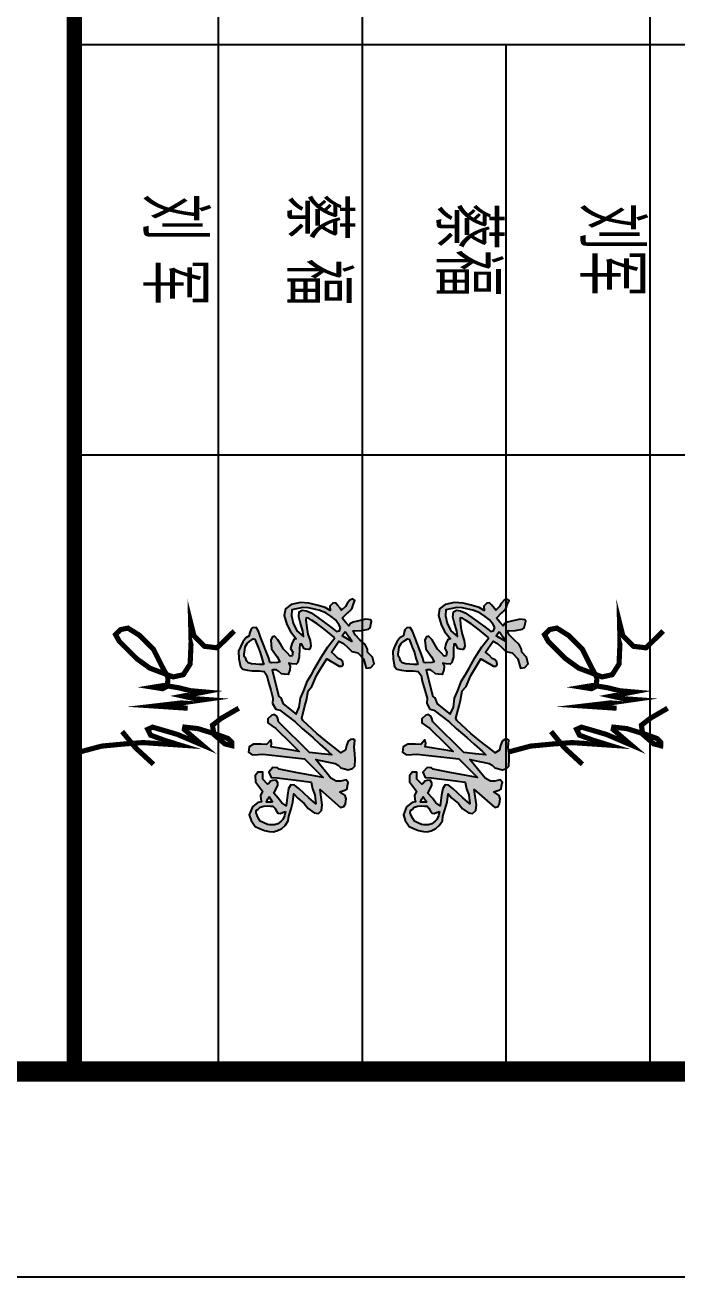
# Model space of a CAD drawing. Extents: x -12446 to 284554, y -295110 to 165007.
# Drawn here: x 116482 to 119654, y -295110 to -289016 of the extents above; entities that cross this region are included whole.
import ezdxf
from ezdxf.enums import TextEntityAlignment as Align

# ---------------------------------------------------------------- set-up
doc = ezdxf.new("R2010")
doc.units = 0
doc.header["$LTSCALE"] = 1000
doc.layers.get('0').update_dxf_attribs({"linetype": 'CONTINUOUS'})
for name, color, linetype in [('A-Anno-Note', 241, 'CONTINUOUS'), ('AX-14-E$0$AX-31-B01$0$A-Grid-Iden', 11, 'CONTINUOUS'), ('AX-31-B01$0$A-Grid-Iden', 11, 'CONTINUOUS'), ('qm-lyy-100$0$A-Anno-Note', 241, 'CONTINUOUS'), ('qm-lyy-100$0$电子签名', 241, 'CONTINUOUS')]:
    doc.layers.add(name, color=color, linetype=linetype)
doc.styles.add('AX-TK-HF-20180023$0$AC-TK-CD-20180143-S001-JS$0$HZ', font='jzfz_ena.shx', dxfattribs={"width": 0.7, "bigfont": 'jzfz_cna.shx'})
doc.styles.add('AX-TK-HF-20190012-S001-TQ2$0$HZ', font='jzfz_ena.shx', dxfattribs={"width": 0.7, "bigfont": 'jzfz_cna.shx'})

# ---------------------------------------------------------------- blocks, each defined once
blk = doc.blocks.new('*U192')
at = {"color": 4}
blk.add_lwpolyline([(-1041, -10), (10, -10), (10, 584), (-1041, 584)], close=True, dxfattribs=at)
at = {"color": 4, "const_width": 1}
blk.add_lwpolyline([(-1016, 0), (0, 0), (0, 574), (-1016, 574)], close=True, dxfattribs=at)
blk = doc.blocks.new('*U400')
at = {"color": 4}
blk.add_lwpolyline([(-1041, -10), (10, -10), (10, 584), (-1041, 584)], close=True, dxfattribs=at)
at = {"color": 4, "const_width": 1}
blk.add_lwpolyline([(-1016, 0), (0, 0), (0, 574), (-1016, 574)], close=True, dxfattribs=at)
blk = doc.blocks.new('AX-TK-HF-20190012-S001-TQ2$0$A$C1AD07936')
at = {"color": 60, "style": 'AX-TK-HF-20190012-S001-TQ2$0$HZ', "width": 0.8}
for tag, p in [('工程项目', (-35, 235.525)), ('建设单位', (-35, 207.525))]:
    blk.add_attdef(tag, text='', height=5.5, dxfattribs=at).set_placement(p, align=Align.BOTTOM_CENTER)
at = {"color": 0, "style": 'AX-TK-HF-20190012-S001-TQ2$0$HZ', "width": 0.8}
for tag, p in [('设总1', (-40, 116.175)), ('设总2', (-40, 109.175))]:
    blk.add_attdef(tag, text='', height=3, dxfattribs=at).set_placement(p, align=Align.BOTTOM_CENTER)
blk = doc.blocks.new('AX-TK-HF-20190012-S001-TQ2$0$BZTQ')
at = {"color": 4}
for p, q in [((-50, 93.675), (-50, 156.675)), ((-30, 156.675), (-30, 93.675)), ((-70, 121.675), (0, 121.675)), ((-50, 114.675), (0, 114.675)), ((-70, 107.675), (0, 107.675)), ((-70, 100.675), (0, 100.675))]:
    blk.add_line(p, q, dxfattribs=at)
at = {"color": 4, "const_width": 0.75}
blk.add_lwpolyline([(-70, 93.675), (0, 93.675)], dxfattribs=at)
blk = doc.blocks.new('AX-TK-HF-20190012-S001-TQ2')
blk.add_blockref('AX-TK-HF-20190012-S001-TQ2$0$BZTQ', (0, 0))
ref = blk.add_blockref('AX-TK-HF-20190012-S001-TQ2$0$A$C1AD07936', (0, 1.22))
ref.add_attrib('设总1', '刘军', dxfattribs={"color": 0, "height": 3, "style": 'AX-TK-HF-20190012-S001-TQ2$0$HZ', "width": 0.8}).set_placement((-40, 117.396), align=Align.BOTTOM_CENTER)
ref.add_attrib('设总2', '蔡福', dxfattribs={"color": 0, "height": 3, "style": 'AX-TK-HF-20190012-S001-TQ2$0$HZ', "width": 0.8}).set_placement((-40, 110.396), align=Align.BOTTOM_CENTER)
blk = doc.blocks.new('AX-14-E')
at = {"xscale": 100, "yscale": 100, "zscale": 100, "rotation": 270}
blk.add_blockref('AX-TK-HF-20190012-S001-TQ2', (107354.3, -294110.2), dxfattribs=at)
at = {"layer": 'AX-14-E$0$AX-31-B01$0$A-Grid-Iden', "linetype": 'ByBlock', "xscale": 100, "yscale": 100, "zscale": 100, "rotation": 270}
blk.add_blockref('*U400', (107354.3, -294110.2), dxfattribs=at)
blk = doc.blocks.new('AX-TK-HF-20180023$0$AC-TK-CD-20180143-S001-JS$0$X-TQ-2')
at = {"color": 0, "style": 'AX-TK-HF-20180023$0$AC-TK-CD-20180143-S001-JS$0$HZ', "width": 0.8}
for tag, p in [('注册人', (-49, 270.175)), ('注册证书号码', (-49, 263.425)), ('注册印章号码', (-49, 256.425))]:
    blk.add_attdef(tag, p, '', height=3.5, dxfattribs=at)
blk.add_attdef('图别', text='', height=3, dxfattribs=at).set_placement((-18.142, 172.575), align=Align.CENTER)
for tag, p in [('专业负责人1', (-40, 130.175)), ('专业负责人2', (-40, 123.175)), ('审核人', (-40, 102.175)), ('审定人', (-40, 95.175))]:
    blk.add_attdef(tag, text='', height=3, dxfattribs=at).set_placement(p, align=Align.BOTTOM_CENTER)
blk = doc.blocks.new('qm-lyy-100$0$Ax-tk-a1$0$AX-TK-CD-20160846-yl$0$A$C42E21DDA')
h = blk.add_hatch(color=256)
h.paths.add_polyline_path([(9557, 1149), (9557, 1043), (9558, 901), (9427, 960), (9352, 1008)], flags=16)
h.paths.add_polyline_path([(9933, 1658), (10104, 1622), (10250, 1554), (10316, 1484), (10424, 1351), (10465, 1218), (10461, 1032), (10447, 942), (10389, 797), (10318, 656), (10209, 590), (10086, 534), (9979, 486), (9889, 498), (9847, 561), (9759, 653), (9717, 800), (9706, 932), (9720, 1061), (9714, 1162), (9801, 1237), (9897, 1288), (9995, 1362), (10006, 1444), (9971, 1542), (9945, 1618)], flags=16)
h.paths.add_polyline_path([(4058, 779), (4060, 628), (4051, 474), (4037, 308), (3998, 172), (3917, 104), (3824, 73), (3738, 19), (3640, 14), (3467, 36), (3354, 51), (3213, 134), (3130, 241), (3029, 376), (3045, 443), (3181, 497), (3364, 574), (3579, 654), (3803, 719), (3986, 777), (4042, 792)], flags=16)
h.paths.add_polyline_path([(2988, 3629), (2750, 3342), (2634, 3194), (2437, 2931), (2292, 2700), (2209, 2576), (2198, 2491), (2292, 2479), (2586, 2518), (2841, 2562), (3102, 2643), (3308, 2675), (3427, 2630), (3461, 2597), (3444, 2465), (3425, 2390), (3252, 2317), (3250, 2230), (3431, 2217), (3758, 2213), (3981, 2155), (4040, 2090), (4027, 1919), (4011, 1796), (4124, 1849), (4277, 1839), (4460, 1767), (4449, 1614), (4425, 1502), (4323, 1381), (4265, 1302), (4267, 1167), (4290, 1126), (5334, 1395), (5393, 1474), (5635, 1567), (6049, 2091), (5767, 2213), (5408, 2260), (5098, 2396), (4713, 2541), (4464, 2698), (4203, 2838), (3792, 3073), (3347, 3352)], flags=16)
h.paths.add_polyline_path([(2744, 4047), (2963, 4206), (3143, 4312), (2911, 3929)], flags=16)
h.paths.add_polyline_path([(2578, 3865), (2465, 3798), (2278, 3659), (2145, 3484), (1995, 3276), (1883, 2993), (1799, 2567), (1783, 2354), (1867, 1917), (2115, 1897), (2403, 1965), (2714, 2111), (2941, 2379), (2728, 2354), (2364, 2244), (2153, 2195), (1952, 2215), (1891, 2334), (1918, 2499), (1995, 2687), (2181, 2955), (2556, 3466), (2738, 3705), (2712, 3819)], flags=16)
h.paths.add_polyline_path([(2213, 3933), (1980, 4149), (1962, 4179), (1916, 4232), (1801, 4327), (1677, 4363), (1505, 4439), (1434, 4354), (1493, 4239), (1626, 4121), (1739, 4059), (1890, 3906), (1818, 3855), (1684, 3744), (1600, 3659), (1611, 3553), (1732, 3434), (1901, 3444), (1783, 3243), (1690, 2922), (1610, 2599), (1579, 2257), (1660, 1889), (1835, 1661), (2098, 1614), (2458, 1722), (2745, 1864), (3031, 2096), (3056, 1990), (3238, 1915), (3424, 1866), (3563, 1950), (3714, 1931), (3730, 1852), (3598, 1728), (3451, 1581), (3259, 1478), (3077, 1360), (2932, 1225), (2971, 1131), (3092, 1077), (3429, 1110), (3753, 1337), (3946, 1440), (3974, 1360), (3993, 1114), (3983, 1038), (3799, 998), (2963, 671), (2721, 587), (2581, 490), (2588, 348), (2668, 273), (2816, 229), (2917, 216), (2989, 78), (3152, -45), (3346, -134), (3528, -209), (3837, -197), (4140, -134), (4241, -45), (4290, 141), (4315, 330), (4313, 612), (4339, 813), (4493, 921), (4730, 968), (5090, 1075), (5408, 1162), (5611, 1149), (5845, 1272), (5879, 1434), (6355, 2051), (6609, 2326), (6971, 2753), (7238, 3039), (7537, 3371), (7670, 3508), (7631, 3103), (7569, 2625), (6347, 1387), (6214, 1353), (6119, 1314), (6056, 1219), (6081, 1114), (6227, 954), (6394, 958), (6501, 1098), (6614, 1275), (7218, 1889), (7528, 2207), (7501, 1993), (7346, 1091), (7195, 1111), (7075, 1075), (7259, 911), (7244, 695), (7242, 388), (7347, 208), (7561, 180), (7671, 333), (7650, 566), (7636, 760), (7825, 2425), (8575, 3173), (8369, 2073), (8245, 1411), (8185, 1342), (8175, 1164), (8359, 999), (8575, 1087), (8593, 1328), (8706, 2299), (8756, 2689), (9032, 2743), (9261, 2829), (9625, 2872), (9384, 2595), (9012, 2195), (8875, 2021), (8869, 1881), (9011, 1786), (9274, 1739), (9702, 1684), (9591, 1519), (9406, 1376), (9204, 1198), (8891, 1353), (8789, 1354), (8678, 1291), (8687, 1162), (8726, 1067), (8820, 1004), (8839, 950), (8635, 759), (8455, 756), (8366, 755), (8366, 563), (8506, 455), (8751, 462), (9120, 747), (9289, 662), (9445, 680), (9550, 705), (9570, 561), (9747, 347), (10064, 216), (10291, 289), (10529, 451), (10615, 619), (10693, 826), (10730, 1014), (10749, 1165), (10706, 1324), (10615, 1515), (10491, 1646), (10303, 1773), (10114, 1797), (9831, 1885), (9558, 1959), (9231, 2001), (9405, 2158), (9617, 2412), (9816, 2565), (9988, 2812), (10010, 2976), (9898, 3105), (9671, 3135), (9058, 3047), (9766, 3865), (9731, 3997), (9625, 4062), (9423, 4088), (9289, 4042), (9146, 3830), (9082, 4030), (9031, 4126), (8905, 4142), (8768, 4173), (8667, 4083), (8691, 3978), (8716, 3872), (8719, 3693), (8601, 3477), (7857, 2869), (7953, 3318), (8008, 3643), (8075, 3763), (8192, 3876), (8268, 4173), (8212, 4334), (8123, 4435), (7855, 4444), (7611, 4437), (7363, 4405), (7085, 4428), (7039, 4370), (7051, 4266), (7128, 4167), (7298, 4094), (7485, 4057), (7590, 3877), (7514, 3784), (7116, 3285), (6812, 2914), (6292, 2354), (6197, 2315), (5714, 2441), (5478, 2497), (5116, 2570), (4943, 2720), (4493, 2906), (4232, 3068), (3828, 3312), (4123, 3811), (4124, 3914), (4053, 3961), (3961, 3948), (3876, 3882), (3822, 3761), (3677, 3626), (3571, 3499), (3123, 3800), (3223, 3979), (3373, 4151), (3534, 4310), (3592, 4558), (3826, 4784), (4198, 4890), (4183, 5071), (4034, 5206), (3769, 5137), (3565, 4946), (3448, 4935), (3257, 4845), (3077, 4638), (2873, 4446), (2709, 4365), (2701, 4699), (2647, 4975), (2592, 5046), (2330, 5105), (2275, 5074), (2262, 4973), (2246, 4847), (2258, 4825), (2331, 4542), (2373, 4368), (2436, 4240), (2519, 4197), (2383, 4078)])
for points in [[(2213, 3933), (1980, 4149), (1962, 4179), (1916, 4232), (1801, 4327), (1677, 4363), (1505, 4439), (1434, 4354), (1493, 4239), (1626, 4121), (1739, 4059), (1890, 3906), (1818, 3855), (1684, 3744), (1600, 3659), (1611, 3553), (1732, 3434), (1901, 3444), (1783, 3243), (1690, 2922), (1610, 2599), (1579, 2257), (1660, 1889), (1835, 1661), (2098, 1614), (2458, 1722), (2745, 1864), (3031, 2096), (3056, 1990), (3238, 1915), (3424, 1866), (3563, 1950), (3714, 1931), (3730, 1852), (3598, 1728), (3451, 1581), (3259, 1478), (3077, 1360), (2932, 1225), (2971, 1131), (3092, 1077), (3429, 1110), (3753, 1337), (3946, 1440), (3974, 1360), (3993, 1114), (3983, 1038), (3799, 998), (2963, 671), (2721, 587), (2581, 490), (2588, 348), (2668, 273), (2816, 229), (2917, 216), (2989, 78), (3152, -45), (3346, -134), (3528, -209), (3837, -197), (4140, -134), (4241, -45), (4290, 141), (4315, 330), (4313, 612), (4339, 813), (4493, 921), (4730, 968), (5090, 1075), (5408, 1162), (5611, 1149), (5845, 1272), (5879, 1434), (6355, 2051), (6609, 2326), (6971, 2753), (7238, 3039), (7537, 3371), (7670, 3508), (7631, 3103), (7569, 2625), (6347, 1387), (6214, 1353), (6119, 1314), (6056, 1219), (6081, 1114), (6227, 954), (6394, 958), (6501, 1098), (6614, 1275), (7218, 1889), (7528, 2207), (7501, 1993), (7346, 1091), (7195, 1111), (7075, 1075), (7259, 911), (7244, 695), (7242, 388), (7347, 208), (7561, 180), (7671, 333), (7650, 566), (7636, 760), (7825, 2425), (8575, 3173), (8369, 2073), (8245, 1411), (8185, 1342), (8175, 1164), (8359, 999), (8575, 1087), (8593, 1328), (8706, 2299), (8756, 2689), (9032, 2743), (9261, 2829), (9625, 2872), (9384, 2595), (9012, 2195), (8875, 2021), (8869, 1881), (9011, 1786), (9274, 1739), (9702, 1684), (9591, 1519), (9406, 1376), (9204, 1198), (8891, 1353), (8789, 1354), (8678, 1291), (8687, 1162), (8726, 1067), (8820, 1004), (8839, 950), (8635, 759), (8455, 756), (8366, 755), (8366, 563), (8506, 455), (8751, 462), (9120, 747), (9289, 662), (9445, 680), (9550, 705), (9570, 561), (9747, 347), (10064, 216), (10291, 289), (10529, 451), (10615, 619), (10693, 826), (10730, 1014), (10749, 1165), (10706, 1324), (10615, 1515), (10491, 1646), (10303, 1773), (10114, 1797), (9831, 1885), (9558, 1959), (9231, 2001), (9405, 2158), (9617, 2412), (9816, 2565), (9988, 2812), (10010, 2976), (9898, 3105), (9671, 3135), (9058, 3047), (9766, 3865), (9731, 3997), (9625, 4062), (9423, 4088), (9289, 4042), (9146, 3830), (9082, 4030), (9031, 4126), (8905, 4142), (8768, 4173), (8667, 4083), (8691, 3978), (8716, 3872), (8719, 3693), (8601, 3477), (7857, 2869), (7953, 3318), (8008, 3643), (8075, 3763), (8192, 3876), (8268, 4173), (8212, 4334), (8123, 4435), (7855, 4444), (7611, 4437), (7363, 4405), (7085, 4428), (7039, 4370), (7051, 4266), (7128, 4167), (7298, 4094), (7485, 4057), (7590, 3877), (7514, 3784), (7116, 3285), (6812, 2914), (6292, 2354), (6197, 2315), (5714, 2441), (5478, 2497), (5116, 2570), (4943, 2720), (4493, 2906), (4232, 3068), (3828, 3312), (4123, 3811), (4124, 3914), (4053, 3961), (3961, 3948), (3876, 3882), (3822, 3761), (3677, 3626), (3571, 3499), (3123, 3800), (3223, 3979), (3373, 4151), (3534, 4310), (3592, 4558), (3826, 4784), (4198, 4890), (4183, 5071), (4034, 5206), (3769, 5137), (3565, 4946), (3448, 4935), (3257, 4845), (3077, 4638), (2873, 4446), (2709, 4365), (2701, 4699), (2647, 4975), (2592, 5046), (2330, 5105), (2275, 5074), (2262, 4973), (2246, 4847), (2258, 4825), (2331, 4542), (2373, 4368), (2436, 4240), (2519, 4197), (2383, 4078)], [(2744, 4047), (2963, 4206), (3143, 4312), (2911, 3929)], [(2578, 3865), (2465, 3798), (2278, 3659), (2145, 3484), (1995, 3276), (1883, 2993), (1799, 2567), (1783, 2354), (1867, 1917), (2115, 1897), (2403, 1965), (2714, 2111), (2941, 2379), (2728, 2354), (2364, 2244), (2153, 2195), (1952, 2215), (1891, 2334), (1918, 2499), (1995, 2687), (2181, 2955), (2556, 3466), (2738, 3705), (2712, 3819)], [(2988, 3629), (2750, 3342), (2634, 3194), (2437, 2931), (2292, 2700), (2209, 2576), (2198, 2491), (2292, 2479), (2586, 2518), (2841, 2562), (3102, 2643), (3308, 2675), (3427, 2630), (3461, 2597), (3444, 2465), (3425, 2390), (3252, 2317), (3250, 2230), (3431, 2217), (3758, 2213), (3981, 2155), (4040, 2090), (4027, 1919), (4011, 1796), (4124, 1849), (4277, 1839), (4460, 1767), (4449, 1614), (4425, 1502), (4323, 1381), (4265, 1302), (4267, 1167), (4290, 1126), (5334, 1395), (5393, 1474), (5635, 1567), (6049, 2091), (5767, 2213), (5408, 2260), (5098, 2396), (4713, 2541), (4464, 2698), (4203, 2838), (3792, 3073), (3347, 3352)], [(9933, 1658), (10104, 1622), (10250, 1554), (10316, 1484), (10424, 1351), (10465, 1218), (10461, 1032), (10447, 942), (10389, 797), (10318, 656), (10209, 590), (10086, 534), (9979, 486), (9889, 498), (9847, 561), (9759, 653), (9717, 800), (9706, 932), (9720, 1061), (9714, 1162), (9801, 1237), (9897, 1288), (9995, 1362), (10006, 1444), (9971, 1542), (9945, 1618)], [(9557, 1149), (9557, 1043), (9558, 901), (9427, 960), (9352, 1008)], [(4058, 779), (4060, 628), (4051, 474), (4037, 308), (3998, 172), (3917, 104), (3824, 73), (3738, 19), (3640, 14), (3467, 36), (3354, 51), (3213, 134), (3130, 241), (3029, 376), (3045, 443), (3181, 497), (3364, 574), (3579, 654), (3803, 719), (3986, 777), (4042, 792)]]:
    blk.add_lwpolyline(points, close=True)
blk = doc.blocks.new('qm-lyy-100$0$A$C58124027')
at = {"layer": 'qm-lyy-100$0$A-Anno-Note', "const_width": 20000}
for points in [[(36461, 603879), (101859, 536658), (96024, 487589), (55370, 446935), (2425, 433699), (78061, 435590), (165042, 431808), (206641, 405335), (215150, 365627), (181114, 274864), (144242, 223810), (76170, 155738), (50643, 141557), (30789, 161411), (25116, 189774), (53479, 235156), (107370, 289046), (175441, 323082), (217986, 345773), (252022, 342936), (261099, 324784), (255362, 288854), (248272, 331496), (257695, 388318), (269040, 433699), (273720, 487160), (289840, 403445), (300240, 450717), (303076, 490425), (317258, 391154), (328603, 294719), (337112, 422353)], [(337112, 620897), (376821, 552825), (403240, 518789), (439220, 524461), (476092, 567006), (482867, 593739), (469692, 594090), (454962, 579202), (439220, 535807), (416530, 462062), (410857, 411008), (420014, 409043), (456238, 450717), (480349, 479080), (439220, 382645), (425039, 334427), (410857, 285288), (419366, 266355), (442057, 277701), (461911, 331591), (480642, 392159), (470969, 248877), (476092, 178429), (484601, 87667), (507292, 2577)], [(427875, 167084), (490274, 218138), (555510, 289046)]]:
    blk.add_lwpolyline(points, dxfattribs=at)
blk = doc.blocks.new('reyahrehage')
ref = blk.add_blockref('AX-TK-HF-20180023$0$AC-TK-CD-20180143-S001-JS$0$X-TQ-2', (-65400.6, -26453.3), dxfattribs=dict(xscale=50, yscale=50, zscale=50, rotation=270))
ref.add_attrib('审核人', '蔡 福', dxfattribs={"color": 0, "height": 150, "rotation": 270, "style": 'AX-TK-HF-20180023$0$AC-TK-CD-20180143-S001-JS$0$HZ', "width": 0.8}).set_placement((-60291.8, -24453.3), align=Align.BOTTOM_CENTER)
ref.add_attrib('审定人', '刘 军', dxfattribs={"color": 0, "height": 150, "rotation": 270, "style": 'AX-TK-HF-20180023$0$AC-TK-CD-20180143-S001-JS$0$HZ', "width": 0.8}).set_placement((-60641.8, -24453.3), align=Align.BOTTOM_CENTER)
at = {"xscale": 0.000625, "yscale": 0.000625, "zscale": 0.000625, "rotation": 270}
for p in [(-60752.8, -25358.4), (-59709.1, -25358.4)]:
    blk.add_blockref('qm-lyy-100$0$A$C58124027', p, dxfattribs=at)
at = {"layer": 'qm-lyy-100$0$电子签名', "linetype": 'Continuous', "xscale": 0.0609118209237559, "yscale": 0.0609118209237559, "zscale": 0.0609118209237559, "rotation": 270}
for p in [(-60352.2, -25215.5), (-59977.2, -25215.5)]:
    blk.add_blockref('qm-lyy-100$0$Ax-tk-a1$0$AX-TK-CD-20160846-yl$0$A$C42E21DDA', p, dxfattribs=at)

msp = doc.modelspace()

# ---------------------------------------------------------------- block references
at = {"layer": 'AX-31-B01$0$A-Grid-Iden', "linetype": 'ByBlock', "xscale": 100, "yscale": 100, "zscale": 100, "rotation": 270}
msp.add_blockref('*U192', (107354.3, -294110.2), dxfattribs=at)

# ---------------------------------------------------------------- next in the draw order: block references
at = {"layer": 'A-Anno-Note'}
msp.add_blockref('AX-14-E', (0, 0), dxfattribs=at)

# ---------------------------------------------------------------- next in the draw order: block references
at = {"xscale": 2, "yscale": 2, "zscale": 2}
msp.add_blockref('reyahrehage', (238251, -241203.3), dxfattribs=at)

doc.saveas('drawing.dxf')
